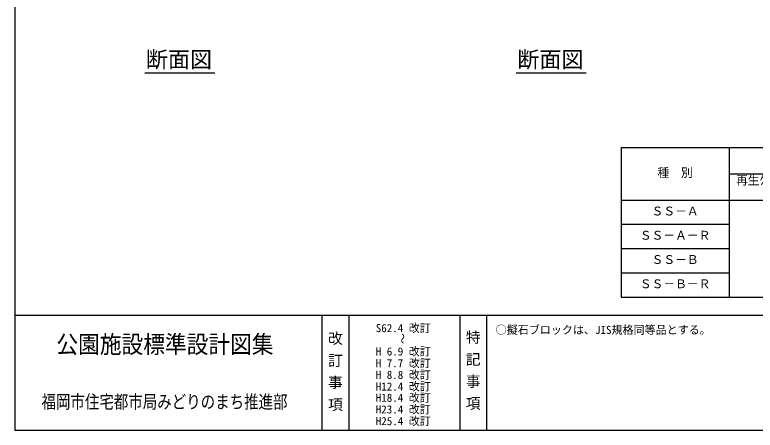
# Model space of a CAD drawing. Units: millimetres at full size, sheet at 1:20; details may follow other scales. Extents: x 103 to 5579, y 2009 to 5743.
# Drawn here: x 103 to 2640, y 2009 to 3431 of the extents above; entities that cross this region are included whole.
import ezdxf
from ezdxf.enums import TextEntityAlignment as Align

# ---------------------------------------------------------------- set-up
doc = ezdxf.new("R2010")
doc.units = ezdxf.units.MM
doc.header["$LTSCALE"] = 20
for name, color, linetype, lineweight in [('0_2', 7, 'Continuous', 25), ('_0-0_', 7, 'Continuous', 25), ('寸法', 3, 'Continuous', 25)]:
    doc.layers.add(name, color=color, linetype=linetype, lineweight=lineweight)
doc.styles.add('@ＭＳ ゴシック', font='')
doc.styles.add('ＭＳ ゴシック', font='')
doc.styles.get('@ＭＳ ゴシック').set_extended_font_data('@MS Gothic')
doc.styles.get('ＭＳ ゴシック').set_extended_font_data('MS Gothic')

msp = doc.modelspace()

# ---------------------------------------------------------------- linework, layer by layer
at = {"layer": '0_2'}
for p, q in [((2180.47, 2977.19), (3200.47, 2977.19)), ((2180.47, 2977.19), (2180.47, 2465.19)), ((2550.47, 2977.19), (2550.47, 2465.19)), ((2550.47, 2887.19), (3200.47, 2887.19)), ((2180.47, 2797.19), (3200.47, 2797.19)), ((2180.47, 2714.19), (2550.47, 2714.19)), ((2180.47, 2631.19), (2550.47, 2631.19)), ((2180.47, 2548.19), (2550.47, 2548.19)), ((2180.47, 2465.19), (3200.47, 2465.19))]:
    msp.add_line(p, q, dxfattribs=at)
at = {"layer": '_0-0_', "color": 6}
msp.add_line((103.15, 2402.53), (5579.41, 2402.53), dxfattribs=at)
at = {"layer": '_0-0_'}
for p, q in [((1155.27, 2402.53), (1155.27, 2009.37)), ((1247.19, 2402.53), (1247.19, 2009.37)), ((1627.51, 2402.53), (1627.51, 2009.37)), ((1719.44, 2404.44), (1719.44, 2009.37))]:
    msp.add_line(p, q, dxfattribs=at)
at = {"layer": '_0-0_', "color": 6}
msp.add_lwpolyline([(5579.41, 5633), (103.15, 5633), (103.15, 2009.37), (5579.41, 2009.37)], close=True, dxfattribs=at)
at = {"layer": '寸法'}
for p, q in [((548.16, 3232.87), (788.07, 3232.87)), ((1820.64, 3232.87), (2060.55, 3232.87))]:
    msp.add_line(p, q, dxfattribs=at)

# ---------------------------------------------------------------- texts
at = {"layer": '_0-0_', "style": 'ＭＳ ゴシック'}
for s, height, p in [('種\u3000別', 29.56, (2304.99, 2867.03)), ('再生ｸﾗｯｼｬｰﾗﾝ基礎', 29.56, (2574.19, 2840.86)), ('ＳＳ－Ａ', 29.56, (2284.83, 2735.53)), ('ＳＳ－Ａ－Ｒ', 29.56, (2244.51, 2652.53)), ('ＳＳ－Ｂ', 29.56, (2284.83, 2569.53)), ('ＳＳ－Ｂ－Ｒ', 29.56, (2244.51, 2486.53)), ('○擬石ブロックは、JIS規格同等品とする。', 27.71, (1750.79, 2330.49))]:
    msp.add_text(s, height=height, dxfattribs=at).set_placement(p, align=Align.BOTTOM_LEFT)
for s, p in [('S62.4 改訂', (1434.15, 2358.8)), ('H 6.9 改訂', (1434.15, 2278.8)), ('H 7.7 改訂', (1434.15, 2238.8)), ('H 8.8 改訂', (1434.15, 2198.8)), ('H12.4 改訂', (1434.15, 2158.8)), ('H18.4 改訂', (1434.15, 2120.44)), ('H23.4 改訂', (1434.15, 2080.44)), ('H25.4 改訂', (1434.15, 2040.44))]:
    msp.add_text(s, height=27.71, dxfattribs=at).set_placement(p, align=Align.MIDDLE_CENTER)
for s, height, width, p in [('公園施設標準設計図集', 60.6, 0.9, (617.55, 2303.42)), ('福岡市住宅都市局みどりのまち推進部', 45.45, 0.8, (616, 2106.67))]:
    msp.add_text(s, height=height, dxfattribs=dict(at, width=width)).set_placement(p, align=Align.MIDDLE_CENTER)
at = {"layer": '_0-0_'}
for s, height, style, p in [('改 訂 事 項', 36.95, '@ＭＳ ゴシック', (1200.83, 2211.01)), ('～', 27.71, 'ＭＳ ゴシック', (1431.25, 2323.16)), ('特 記 事 項', 36.95, '@ＭＳ ゴシック', (1673.08, 2214.93))]:
    msp.add_text(s, height=height, rotation=270, dxfattribs=dict(at, style=style)).set_placement(p, align=Align.MIDDLE_CENTER)
at = {"layer": '寸法', "style": 'ＭＳ ゴシック'}
for p in [(552.17, 3234.15), (1824.64, 3234.15)]:
    msp.add_text('断面図\u3000', height=55.43, dxfattribs=at).set_placement(p, align=Align.BOTTOM_LEFT)

doc.saveas('drawing.dxf')
